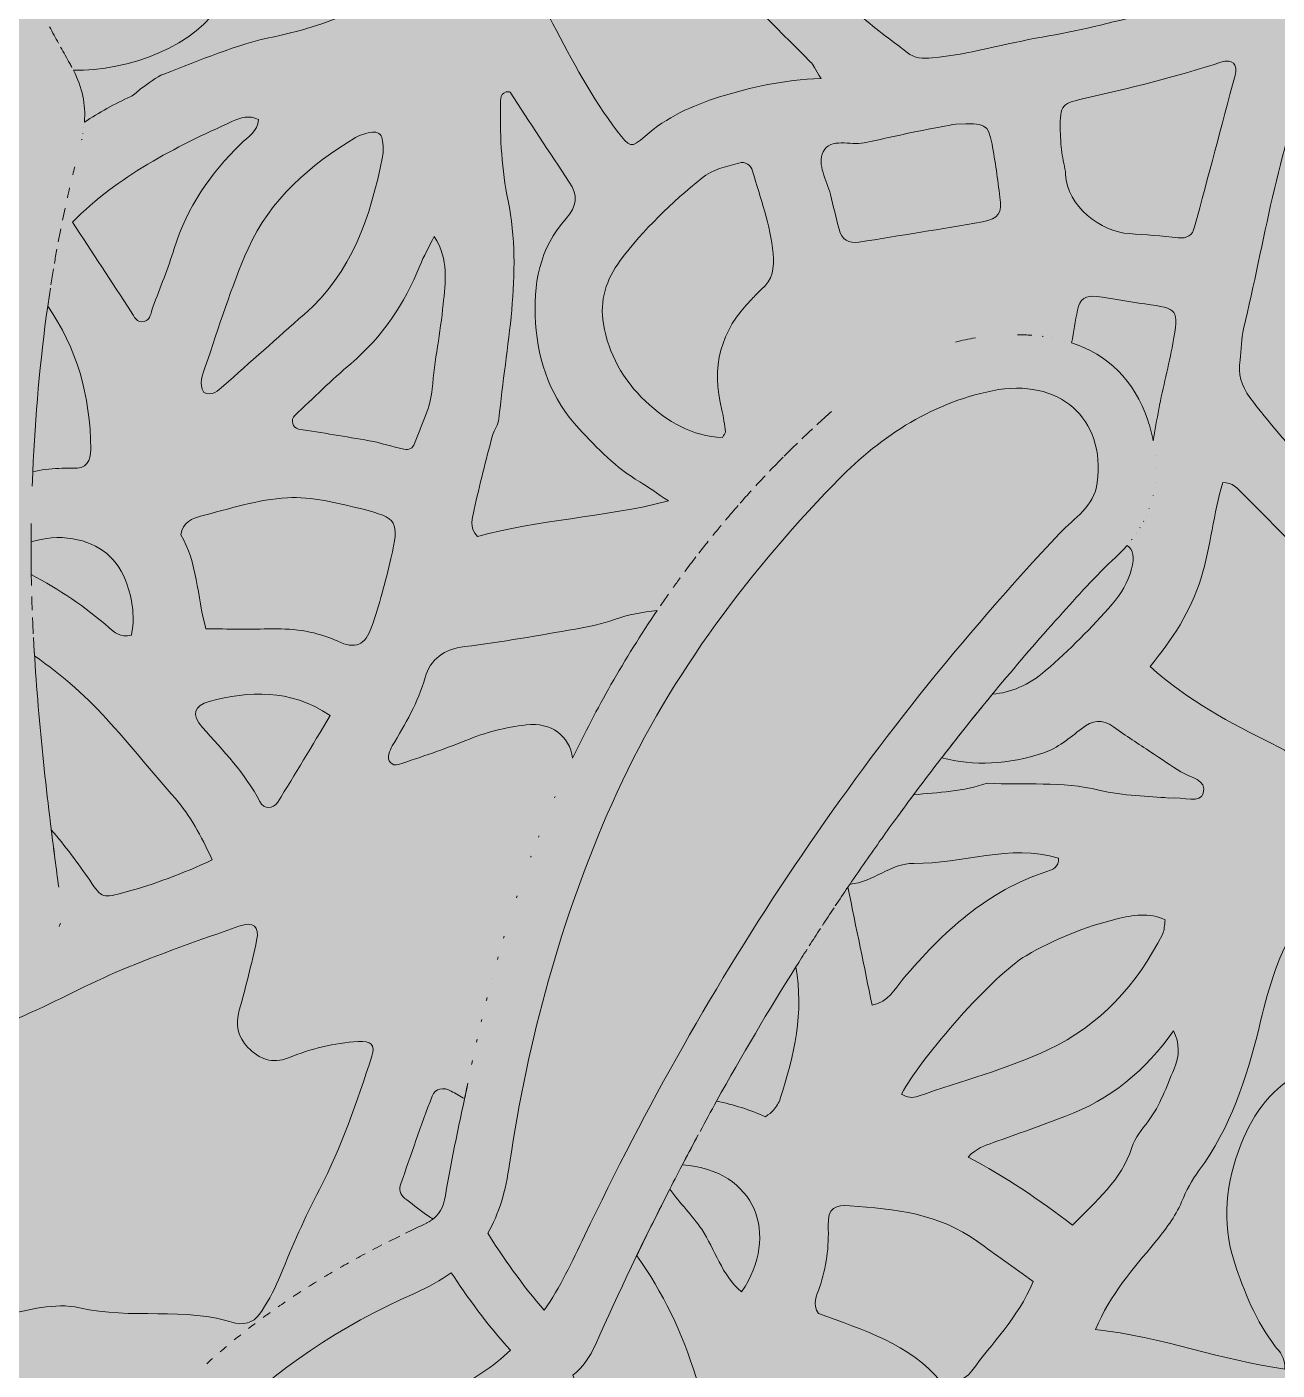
# Model space of a CAD drawing. Extents: x 31 to 2970, y -2969 to -30.
# Drawn here: x 1956.8 to 2419.7, y -1077.1 to -579.8 of the extents above; entities that cross this region are included whole.
import ezdxf

# ---------------------------------------------------------------- set-up
doc = ezdxf.new("R2010")
doc.units = 0
doc.header["$MEASUREMENT"] = 0
doc.layers.add('Layer 1', color=7, linetype='Continuous')

# ---------------------------------------------------------------- blocks, each defined once
blk = doc.blocks.new('block 2')
at = {"layer": 'Layer 1', "lineweight": 0}
for points, knots in [([(2246.87, -592.69), (2247.97, -593.79), (2248.61, -595.34), (2250.86, -598.88), (2236.73, -599.52), (2224.94, -602.06), (2213.3, -605.73), (2203.11, -608.93), (2193.74, -613.17), (2185.65, -620.34), (2180.57, -624.85), (2179.91, -624.41), (2175.4, -618.45), (2166, -606.02), (2158.71, -592.35), (2151.49, -578.61), (2147.64, -571.28), (2143.11, -564.29), (2138.73, -557.25), (2135.34, -551.8), (2130.31, -548.06), (2124.04, -547.35), (2114.69, -546.3), (2105.69, -543.44), (2096.14, -543.29), (2079.48, -543.04), (2063.18, -539.82), (2046.27, -534.99), (2048.98, -522.6), (2052.83, -510.74), (2050.97, -497.72), (2049.25, -485.66), (2047.13, -473.76), (2044.27, -462.11), (2046.91, -458.89), (2049.41, -460.95), (2051.79, -461.93), (2085.59, -475.8), (2119.38, -489.69), (2153.14, -503.66), (2158.27, -505.78), (2162.98, -508.56), (2167, -512.61), (2193.57, -539.35), (2220.26, -565.98), (2246.87, -592.69)], [0, 0, 0, 0, 1, 1, 1, 2, 2, 2, 3, 3, 3, 4, 4, 4, 5, 5, 5, 6, 6, 6, 7, 7, 7, 8, 8, 8, 9, 9, 9, 10, 10, 10, 11, 11, 11, 12, 12, 12, 13, 13, 13, 14, 14, 14, 15, 15, 15, 15]), ([(2316.95, -506.77), (2325.45, -504.3), (2333.93, -501.59), (2342.12, -498.26), (2346.82, -496.36), (2350.26, -496.15), (2354.03, -499.97), (2372.37, -518.55), (2390.91, -536.93), (2409.29, -555.48), (2412.61, -558.83), (2412.06, -561.36), (2407.95, -562.83), (2383.41, -571.59), (2358.59, -579.15), (2332.78, -583.57), (2319.18, -585.89), (2305.88, -589.95), (2292.03, -591.29), (2288.45, -591.64), (2285.51, -591.47), (2282.73, -589.27), (2276.64, -584.47), (2270.16, -580.06), (2264.53, -574.77), (2254.42, -565.26), (2244.79, -555.23), (2235.01, -545.37), (2233.09, -543.44), (2230.81, -541.69), (2230.19, -536.96), (2259.61, -527.19), (2287.67, -515.28), (2316.95, -506.77)], [0, 0, 0, 0, 1, 1, 1, 2, 2, 2, 3, 3, 3, 4, 4, 4, 5, 5, 5, 6, 6, 6, 7, 7, 7, 8, 8, 8, 9, 9, 9, 10, 10, 10, 11, 11, 11, 11]), ([(2082.83, -569.6), (2082.53, -570.9), (2081.12, -572.34), (2079.84, -572.95), (2069.79, -577.75), (2059.24, -581.24), (2048.36, -583.42), (2034.12, -586.29), (2020.98, -592.21), (2007.53, -597.25), (2004.5, -598.38), (2001.9, -600.69), (1999.17, -602.54), (1997.8, -603.47), (1996.71, -604.92), (1995.24, -605.57), (1989.19, -608.25), (1983.53, -611.51), (1978.08, -615.08), (1978.08, -615.08), (1978.08, -615.08), (1978.08, -615.08), (1978.6, -608.44), (1977.32, -602.39), (1974, -595.82), (1993.84, -596.39), (2020.35, -586.83), (2028.82, -570.16), (2029.57, -568.68), (2030.85, -567.45), (2031.47, -565.94), (2033.83, -560.18), (2038.05, -559.11), (2043.67, -560.43), (2055.52, -563.21), (2067.31, -566.44), (2079.6, -566.82), (2081.11, -566.87), (2083.32, -567.46), (2082.83, -569.6)], [0, 0, 0, 0, 1, 1, 1, 2, 2, 2, 3, 3, 3, 4, 4, 4, 5, 5, 5, 6, 6, 6, 7, 7, 7, 8, 8, 8, 9, 9, 9, 10, 10, 10, 11, 11, 11, 12, 12, 12, 13, 13, 13, 13]), ([(1965.21, -579.79), (1966.29, -581.82), (1967.38, -583.84), (1968.49, -585.85), (1967.38, -583.84), (1966.29, -581.82), (1965.21, -579.79)], [0, 0, 0, 0, 1, 1, 1, 2, 2, 2, 2]), ([(2496.29, -642.24), (2499.18, -645.12), (2501.22, -647.88), (2499.65, -652.43), (2491.17, -677.05), (2483, -701.78), (2474.47, -726.39), (2471.39, -735.28), (2467.33, -743.78), (2464.98, -753), (2463.8, -757.63), (2462.71, -762.84), (2458.55, -766.17), (2457.9, -766.1), (2457.22, -766.23), (2456.91, -765.95), (2439.92, -750.84), (2423.21, -735.48), (2409.67, -717.01), (2406.46, -712.62), (2405.17, -708.34), (2406, -703.11), (2406.61, -699.28), (2406.46, -695.29), (2407.35, -691.54), (2415, -659.19), (2419.9, -626.12), (2432.26, -594.98), (2433.27, -592.42), (2434.23, -589.83), (2435.46, -587.37), (2435.87, -586.55), (2437.04, -586.11), (2437.86, -585.5), (2438.85, -585.99), (2440.05, -586.25), (2440.78, -586.98), (2459.31, -605.38), (2477.77, -623.84), (2496.29, -642.24)], [0, 0, 0, 0, 1, 1, 1, 2, 2, 2, 3, 3, 3, 4, 4, 4, 5, 5, 5, 6, 6, 6, 7, 7, 7, 8, 8, 8, 9, 9, 9, 10, 10, 10, 11, 11, 11, 12, 12, 12, 13, 13, 13, 13]), ([(1969.27, -587.28), (1970.4, -589.31), (1971.52, -591.33), (1972.67, -593.35), (1971.52, -591.33), (1970.4, -589.3), (1969.27, -587.28)], [0, 0, 0, 0, 1, 1, 1, 2, 2, 2, 2]), ([(2404.15, -597.78), (2399.19, -616.48), (2394.19, -635.16), (2389.2, -653.86), (2388.36, -657.01), (2386.39, -658.22), (2383.11, -657.88), (2377.06, -657.25), (2370.99, -656.73), (2364.92, -656.35), (2354.55, -655.69), (2341.88, -646.16), (2341.41, -634.42), (2341.29, -631.68), (2340.35, -628.99), (2340, -626.25), (2339.65, -623.51), (2339.55, -620.74), (2339.49, -619.85), (2339.17, -609), (2339.47, -608.31), (2347.64, -606.46), (2364.89, -602.57), (2382.04, -598.35), (2398.88, -592.9), (2403.25, -591.49), (2405.26, -593.57), (2404.15, -597.78)], [0, 0, 0, 0, 1, 1, 1, 2, 2, 2, 3, 3, 3, 4, 4, 4, 5, 5, 5, 6, 6, 6, 7, 7, 7, 8, 8, 8, 9, 9, 9, 9]), ([(1972.69, -593.38), (1972.97, -593.86), (1973.23, -594.34), (1973.48, -594.82), (1973.23, -594.34), (1972.97, -593.86), (1972.69, -593.38)], [0, 0, 0, 0, 1, 1, 1, 2, 2, 2, 2]), ([(2134.94, -644.15), (2132.58, -632.67), (2131.94, -621.07), (2132.2, -609.4), (2132.25, -607.41), (2131.59, -604.95), (2134.2, -603.8), (2134.73, -603.87), (2135.51, -603.74), (2135.69, -604.01), (2143.02, -615.08), (2150.23, -626.22), (2157.62, -637.25), (2160.91, -642.16), (2160.47, -646.34), (2156.52, -650.68), (2146.46, -661.72), (2144.17, -675.34), (2145.14, -689.48), (2146.14, -704.15), (2150.9, -717.45), (2161.27, -728.61), (2168.11, -735.98), (2174.98, -743.07), (2183.69, -748.22), (2186.91, -750.13), (2189.93, -752.38), (2194.33, -755.33), (2169.87, -761.65), (2146, -762.11), (2123.65, -768.54), (2120.31, -765.06), (2121.75, -761.57), (2122.4, -758.54), (2124.38, -749.33), (2126.8, -740.21), (2129.18, -731.1), (2129.73, -728.97), (2131.38, -727.04), (2131.58, -724.93), (2134.1, -698.06), (2140.53, -671.34), (2134.94, -644.15)], [0, 0, 0, 0, 1, 1, 1, 2, 2, 2, 3, 3, 3, 4, 4, 4, 5, 5, 5, 6, 6, 6, 7, 7, 7, 8, 8, 8, 9, 9, 9, 10, 10, 10, 11, 11, 11, 12, 12, 12, 13, 13, 13, 14, 14, 14, 14]), ([(2011.36, -661.8), (2009.09, -669.18), (2006.13, -676.34), (2003.43, -683.59), (2002.7, -685.54), (2002.68, -688.16), (2000.21, -688.83), (1997.4, -689.61), (1996.55, -687.06), (1995.38, -685.28), (1988.14, -674.22), (1980.93, -663.15), (1973.71, -652.09), (1990.51, -634.89), (2011.51, -624.46), (2032.95, -614.73), (2036.01, -613.34), (2039.13, -612.35), (2042.48, -614.1), (2042.3, -618.51), (2038.61, -620.5), (2035.99, -623.05), (2024.71, -634.05), (2016.06, -646.59), (2011.36, -661.8)], [0, 0, 0, 0, 1, 1, 1, 2, 2, 2, 3, 3, 3, 4, 4, 4, 5, 5, 5, 6, 6, 6, 7, 7, 7, 8, 8, 8, 8]), ([(2310.63, -651.95), (2295.42, -654.68), (2280.15, -657.04), (2264.89, -659.5), (2261.08, -660.11), (2258.5, -658.62), (2257.53, -654.73), (2256.46, -650.45), (2255.36, -646.17), (2254.32, -641.88), (2253.04, -636.58), (2249.22, -630.72), (2251.65, -626.04), (2254.46, -620.6), (2261.63, -623.82), (2266.8, -622.73), (2273.26, -621.37), (2279.7, -619.89), (2286.16, -618.56), (2292.1, -617.35), (2298.07, -616.28), (2300.72, -615.77), (2311.8, -615.24), (2312.75, -615.77), (2314.16, -623.16), (2315.4, -629.65), (2316.22, -636.23), (2317.11, -642.79), (2317.91, -648.67), (2316.66, -650.87), (2310.63, -651.95)], [0, 0, 0, 0, 1, 1, 1, 2, 2, 2, 3, 3, 3, 4, 4, 4, 5, 5, 5, 6, 6, 6, 7, 7, 7, 8, 8, 8, 9, 9, 9, 10, 10, 10, 10]), ([(1977.05, -621.66), (1977.08, -621.56), (1977.09, -621.47), (1977.12, -621.37), (1977.09, -621.47), (1977.08, -621.56), (1977.05, -621.66)], [0, 0, 0, 0, 1, 1, 1, 2, 2, 2, 2]), ([(1977.51, -619.42), (1977.52, -619.37), (1977.53, -619.32), (1977.54, -619.27), (1977.53, -619.32), (1977.52, -619.37), (1977.51, -619.42)], [0, 0, 0, 0, 1, 1, 1, 2, 2, 2, 2]), ([(1977.86, -617.21), (1977.86, -617.21), (1977.86, -617.21), (1977.86, -617.2), (1977.86, -617.21), (1977.86, -617.21), (1977.86, -617.21)], [0, 0, 0, 0, 1, 1, 1, 2, 2, 2, 2]), ([(2088.5, -627.94), (2084, -649.96), (2077.18, -670.83), (2059.41, -686.28), (2049.37, -695), (2039.56, -703.99), (2029.52, -712.71), (2027.59, -714.39), (2025.51, -716.68), (2022.26, -715.21), (2020.31, -711.95), (2021.84, -708.61), (2022.85, -705.66), (2027.86, -690.99), (2032.39, -676.07), (2038.69, -661.94), (2046.85, -643.66), (2061.63, -630.98), (2078.48, -620.71), (2080.3, -619.6), (2082.63, -619.14), (2084.79, -618.79), (2086.52, -618.51), (2088.08, -619.51), (2088.35, -621.32), (2088.66, -623.49), (2088.93, -625.82), (2088.5, -627.94)], [0, 0, 0, 0, 1, 1, 1, 2, 2, 2, 3, 3, 3, 4, 4, 4, 5, 5, 5, 6, 6, 6, 7, 7, 7, 8, 8, 8, 9, 9, 9, 9]), ([(1973.76, -634.56), (1974, -633.59), (1974.23, -632.61), (1974.47, -631.64), (1974.23, -632.61), (1974, -633.59), (1973.76, -634.56)], [0, 0, 0, 0, 1, 1, 1, 2, 2, 2, 2]), ([(2228.7, -677.07), (2227.43, -678.12), (2226.38, -679.44), (2225.21, -680.61), (2213.57, -692.15), (2210.04, -705.86), (2214.12, -721.68), (2214.8, -724.32), (2215.09, -727.08), (2215.45, -729.8), (2215.51, -730.24), (2214.95, -730.76), (2214.36, -731.79), (2203.08, -731.37), (2193.95, -726.05), (2185.81, -718.35), (2177.49, -710.48), (2172.18, -700.94), (2170.27, -689.74), (2168.81, -681.19), (2171.31, -673.28), (2176.48, -666.34), (2185.12, -654.75), (2195.53, -644.89), (2206.71, -635.79), (2210.7, -632.53), (2215.63, -631.54), (2220.38, -630.2), (2222.78, -629.53), (2224.83, -630.88), (2225.5, -633.2), (2228.4, -643.26), (2232.09, -653.09), (2233.09, -663.68), (2233.6, -669.02), (2233, -673.5), (2228.7, -677.07)], [0, 0, 0, 0, 1, 1, 1, 2, 2, 2, 3, 3, 3, 4, 4, 4, 5, 5, 5, 6, 6, 6, 7, 7, 7, 8, 8, 8, 9, 9, 9, 10, 10, 10, 11, 11, 11, 12, 12, 12, 12]), ([(1971.76, -643.11), (1972.04, -641.85), (1972.32, -640.59), (1972.61, -639.33), (1972.32, -640.59), (1972.04, -641.85), (1971.76, -643.11)], [0, 0, 0, 0, 1, 1, 1, 2, 2, 2, 2]), ([(1969.99, -651.32), (1970.29, -649.87), (1970.59, -648.42), (1970.9, -646.97), (1970.59, -648.42), (1970.29, -649.87), (1969.99, -651.32)], [0, 0, 0, 0, 1, 1, 1, 2, 2, 2, 2]), ([(1968.4, -659.4), (1968.7, -657.78), (1969.01, -656.17), (1969.33, -654.55), (1969.01, -656.17), (1968.7, -657.78), (1968.4, -659.4)], [0, 0, 0, 0, 1, 1, 1, 2, 2, 2, 2]), ([(2110.94, -682.52), (2109.93, -692.96), (2107.71, -703.24), (2106.88, -713.77), (2106.33, -720.68), (2102.74, -727.37), (2100.37, -734.11), (2099.78, -735.79), (2098.16, -736.59), (2096.39, -736.19), (2092.1, -735.21), (2087.89, -733.83), (2083.58, -733.04), (2074.87, -731.44), (2066.11, -730.14), (2057.38, -728.68), (2055.18, -728.31), (2054.28, -725.3), (2056, -723.67), (2062.85, -717.2), (2069.56, -710.57), (2076.74, -704.49), (2088.45, -694.57), (2096.59, -682.3), (2102.29, -668.21), (2103.71, -664.71), (2105.62, -661.42), (2107.65, -657.36), (2113.11, -665.99), (2111.73, -674.44), (2110.94, -682.52)], [0, 0, 0, 0, 1, 1, 1, 2, 2, 2, 3, 3, 3, 4, 4, 4, 5, 5, 5, 6, 6, 6, 7, 7, 7, 8, 8, 8, 9, 9, 9, 10, 10, 10, 10]), ([(1966.96, -667.39), (1967.26, -665.6), (1967.58, -663.82), (1967.91, -662.04), (1967.58, -663.82), (1967.26, -665.6), (1966.96, -667.39)], [0, 0, 0, 0, 1, 1, 1, 2, 2, 2, 2]), ([(1965.66, -675.31), (1965.97, -673.34), (1966.29, -671.37), (1966.62, -669.4), (1966.29, -671.37), (1965.96, -673.34), (1965.66, -675.31)], [0, 0, 0, 0, 1, 1, 1, 2, 2, 2, 2]), ([(1964.49, -683.16), (1964.8, -680.95), (1965.13, -678.75), (1965.47, -676.55), (1965.13, -678.75), (1964.8, -680.95), (1964.49, -683.16)], [0, 0, 0, 0, 1, 1, 1, 2, 2, 2, 2]), ([(2343.65, -696.77), (2344.36, -692.71), (2345.07, -688.67), (2345.78, -684.63), (2346.48, -680.62), (2349.07, -679.05), (2352.84, -679.56), (2358.85, -680.38), (2364.8, -681.55), (2370.81, -682.39), (2383.17, -684.11), (2383.4, -684.18), (2381.1, -697.08), (2379.65, -705.21), (2377.48, -713.2), (2375.93, -721.32), (2375.19, -725.19), (2374.54, -729.08), (2373.89, -733.11), (2373.37, -730.55), (2372.68, -727.97), (2371.81, -725.37), (2366.85, -710.6), (2356.94, -701.18), (2343.65, -696.77), (2343.65, -696.77), (2343.65, -696.77), (2343.65, -696.77)], [0, 0, 0, 0, 1, 1, 1, 2, 2, 2, 3, 3, 3, 4, 4, 4, 5, 5, 5, 6, 6, 6, 7, 7, 7, 8, 8, 8, 9, 9, 9, 9]), ([(1964.49, -683.16), (1975.2, -698.63), (1980.35, -716.3), (1980.41, -736.12), (1980.42, -740.54), (1978.91, -743.56), (1973.55, -743.24), (1970.26, -743.04), (1966.91, -743.38), (1963.61, -743.67), (1962.04, -743.81), (1960.5, -744.12), (1958.98, -744.51), (1959.9, -723.94), (1961.63, -703.47), (1964.49, -683.16)], [0, 0, 0, 0, 1, 1, 1, 2, 2, 2, 3, 3, 3, 4, 4, 4, 5, 5, 5, 5]), ([(2300.63, -696.5), (2303.07, -695.88), (2305.54, -695.36), (2308.05, -694.95), (2305.54, -695.36), (2303.07, -695.88), (2300.63, -696.5)], [0, 0, 0, 0, 1, 1, 1, 2, 2, 2, 2]), ([(2328.92, -693.98), (2327.11, -693.86), (2325.32, -693.79), (2323.55, -693.77), (2325.32, -693.79), (2327.11, -693.86), (2328.92, -693.98), (2328.93, -693.98), (2328.93, -693.98), (2328.93, -693.98), (2328.93, -693.98), (2328.93, -693.98), (2328.92, -693.98)], [0, 0, 0, 0, 1, 1, 1, 2, 2, 2, 3, 3, 3, 4, 4, 4, 4]), ([(2332.79, -694.35), (2332.92, -694.37), (2333.03, -694.39), (2333.16, -694.41), (2333.03, -694.39), (2332.92, -694.37), (2332.79, -694.35)], [0, 0, 0, 0, 1, 1, 1, 2, 2, 2, 2]), ([(2336.56, -694.94), (2336.57, -694.94), (2336.58, -694.95), (2336.59, -694.95), (2336.58, -694.95), (2336.57, -694.94), (2336.56, -694.94)], [0, 0, 0, 0, 1, 1, 1, 2, 2, 2, 2]), ([(2255.54, -749.17), (2271.8, -732.29), (2290.73, -719.33), (2314.3, -714.52), (2338.96, -709.52), (2356.31, -724.79), (2353.15, -748.52), (2351.96, -757.48), (2344.65, -761.56), (2339.3, -767.25), (2266.5, -844.41), (2208.8, -931.79), (2163.26, -1027.45), (2158.69, -1037.06), (2154.19, -1046.41), (2148.38, -1054.99), (2140.57, -1046.22), (2132.57, -1034.56), (2127.42, -1026.48), (2131.61, -1019.37), (2134.03, -1010.95), (2135.53, -1000.75), (2142.34, -954.79), (2154.5, -909.98), (2173.46, -867.29), (2193.3, -822.67), (2221.88, -784.1), (2255.54, -749.17)], [0, 0, 0, 0, 1, 1, 1, 2, 2, 2, 3, 3, 3, 4, 4, 4, 5, 5, 5, 6, 6, 6, 7, 7, 7, 8, 8, 8, 9, 9, 9, 9]), ([(2254.7, -722.16), (2252.87, -723.79), (2251.06, -725.43), (2249.26, -727.09), (2251.06, -725.43), (2252.87, -723.79), (2254.7, -722.16)], [0, 0, 0, 0, 1, 1, 1, 2, 2, 2, 2]), ([(2243.72, -732.31), (2245.02, -731.07), (2246.33, -729.83), (2247.64, -728.6), (2246.33, -729.83), (2245.02, -731.07), (2243.72, -732.31)], [0, 0, 0, 0, 1, 1, 1, 2, 2, 2, 2]), ([(2237.18, -738.73), (2238.8, -737.1), (2240.44, -735.48), (2242.1, -733.88), (2240.44, -735.48), (2238.8, -737.1), (2237.18, -738.73)], [0, 0, 0, 0, 1, 1, 1, 2, 2, 2, 2]), ([(2231.8, -744.26), (2233.47, -742.51), (2235.15, -740.77), (2236.86, -739.05), (2235.15, -740.77), (2233.47, -742.51), (2231.8, -744.26)], [0, 0, 0, 0, 1, 1, 1, 2, 2, 2, 2]), ([(2374.7, -738.31), (2374.7, -738.32), (2374.7, -738.33), (2374.7, -738.33), (2374.7, -738.33), (2374.7, -738.32), (2374.7, -738.31)], [0, 0, 0, 0, 1, 1, 1, 2, 2, 2, 2]), ([(1958.76, -749.81), (1958.82, -748.05), (1958.9, -746.3), (1958.98, -744.54), (1958.9, -746.3), (1958.83, -748.05), (1958.76, -749.81)], [0, 0, 0, 0, 1, 1, 1, 2, 2, 2, 2]), ([(2226.68, -749.73), (2227.84, -748.47), (2229.01, -747.21), (2230.19, -745.96), (2229.01, -747.21), (2227.84, -748.47), (2226.68, -749.73)], [0, 0, 0, 0, 1, 1, 1, 2, 2, 2, 2]), ([(2374.98, -743.48), (2374.98, -743.46), (2374.98, -743.44), (2374.98, -743.42), (2374.98, -743.44), (2374.98, -743.46), (2374.98, -743.48)], [0, 0, 0, 0, 1, 1, 1, 2, 2, 2, 2]), ([(2517.18, -948.82), (2501.17, -945.98), (2485.46, -944.18), (2469.56, -949.18), (2463.64, -951.04), (2461.41, -949.45), (2459.95, -943.6), (2456.16, -928.48), (2454.17, -913.03), (2453.23, -897.56), (2452.72, -889.14), (2450.47, -881.17), (2449.49, -872.92), (2448.71, -866.39), (2445.1, -861.56), (2439.61, -858.3), (2432.46, -854.07), (2425.8, -849.15), (2418.27, -845.4), (2402.48, -837.54), (2386.76, -829.33), (2372.71, -816.63), (2380.81, -806.59), (2387.86, -796.33), (2391.6, -783.81), (2395.1, -772.12), (2396.2, -759.95), (2399.59, -748.45), (2403.33, -748.46), (2405.08, -750.77), (2407.01, -752.69), (2432.17, -777.82), (2457.27, -803), (2482.47, -828.1), (2486.85, -832.47), (2490.48, -837.19), (2492.86, -842.98), (2506.79, -876.86), (2520.86, -910.69), (2534.82, -944.56), (2535.65, -946.57), (2535.97, -948.78), (2536.72, -951.6), (2529.52, -953.27), (2523.34, -949.91), (2517.18, -948.82)], [0, 0, 0, 0, 1, 1, 1, 2, 2, 2, 3, 3, 3, 4, 4, 4, 5, 5, 5, 6, 6, 6, 7, 7, 7, 8, 8, 8, 9, 9, 9, 10, 10, 10, 11, 11, 11, 12, 12, 12, 13, 13, 13, 14, 14, 14, 15, 15, 15, 15]), ([(2374.7, -748.43), (2374.7, -748.46), (2374.69, -748.49), (2374.69, -748.52), (2374.69, -748.49), (2374.7, -748.46), (2374.7, -748.43)], [0, 0, 0, 0, 1, 1, 1, 2, 2, 2, 2]), ([(2084.42, -802.02), (2081.99, -808.9), (2078.4, -810.27), (2071.89, -807.28), (2064.15, -803.71), (2056.16, -802.51), (2047.77, -802.68), (2039.56, -802.84), (2031.34, -802.71), (2023.09, -802.71), (2019.65, -790.37), (2019.97, -777.84), (2013.74, -767.92), (2014.53, -762.98), (2018.17, -761.75), (2021.01, -761.01), (2031.65, -758.23), (2042.39, -754.77), (2053.24, -754.14), (2062.32, -753.62), (2071.75, -756.1), (2080.77, -758.3), (2094.16, -761.58), (2094.75, -762.89), (2091.55, -776.62), (2089.55, -785.18), (2087.34, -793.74), (2084.42, -802.02)], [0, 0, 0, 0, 1, 1, 1, 2, 2, 2, 3, 3, 3, 4, 4, 4, 5, 5, 5, 6, 6, 6, 7, 7, 7, 8, 8, 8, 9, 9, 9, 9]), ([(2220.87, -756.19), (2222.24, -754.63), (2223.62, -753.08), (2225.01, -751.54), (2223.62, -753.08), (2222.24, -754.63), (2220.87, -756.19)], [0, 0, 0, 0, 1, 1, 1, 2, 2, 2, 2]), ([(2373.82, -753.45), (2373.83, -753.42), (2373.84, -753.38), (2373.85, -753.35), (2373.84, -753.38), (2373.83, -753.42), (2373.82, -753.45)], [0, 0, 0, 0, 1, 1, 1, 2, 2, 2, 2]), ([(2215.52, -762.4), (2217.04, -760.59), (2218.58, -758.79), (2220.13, -757.02), (2218.58, -758.79), (2217.04, -760.59), (2215.52, -762.4)], [0, 0, 0, 0, 1, 1, 1, 2, 2, 2, 2]), ([(2371.4, -760.6), (2371.41, -760.58), (2371.41, -760.57), (2371.42, -760.55), (2371.41, -760.57), (2371.41, -760.58), (2371.4, -760.6)], [0, 0, 0, 0, 1, 1, 1, 2, 2, 2, 2]), ([(2372.36, -758.25), (2372.37, -758.22), (2372.39, -758.18), (2372.4, -758.15), (2372.39, -758.18), (2372.37, -758.22), (2372.36, -758.25)], [0, 0, 0, 0, 1, 1, 1, 2, 2, 2, 2]), ([(1973.73, -769.3), (1983.7, -770.94), (1990.63, -776.7), (1993.93, -786.43), (1996.04, -792.63), (1996.78, -798.9), (1995.46, -805.02), (1991.32, -806.08), (1989.21, -804), (1987.25, -802.28), (1978.41, -794.53), (1968.77, -788.02), (1958.38, -782.6), (1958.28, -776.3), (1958.27, -769.98), (1958.37, -763.66), (1958.34, -765.94), (1958.32, -768.22), (1958.31, -770.5), (1963.28, -768.94), (1968.44, -768.44), (1973.73, -769.3)], [0, 0, 0, 0, 1, 1, 1, 2, 2, 2, 3, 3, 3, 4, 4, 4, 5, 5, 5, 6, 6, 6, 7, 7, 7, 7]), ([(2210.8, -768.11), (2211.82, -766.85), (2212.84, -765.61), (2213.88, -764.37), (2212.84, -765.61), (2211.82, -766.85), (2210.8, -768.11)], [0, 0, 0, 0, 1, 1, 1, 2, 2, 2, 2]), ([(2368.96, -765.25), (2368.99, -765.21), (2369.02, -765.17), (2369.04, -765.13), (2369.02, -765.17), (2368.99, -765.21), (2368.96, -765.25)], [0, 0, 0, 0, 1, 1, 1, 2, 2, 2, 2]), ([(2370.28, -762.92), (2370.29, -762.89), (2370.31, -762.86), (2370.33, -762.83), (2370.31, -762.86), (2370.29, -762.89), (2370.28, -762.92)], [0, 0, 0, 0, 1, 1, 1, 2, 2, 2, 2]), ([(2205.64, -774.61), (2206.78, -773.14), (2207.93, -771.68), (2209.09, -770.23), (2207.93, -771.68), (2206.78, -773.14), (2205.64, -774.61)], [0, 0, 0, 0, 1, 1, 1, 2, 2, 2, 2]), ([(2365.87, -769.73), (2365.92, -769.67), (2365.97, -769.62), (2366.01, -769.56), (2365.97, -769.62), (2365.92, -769.67), (2365.87, -769.73)], [0, 0, 0, 0, 1, 1, 1, 2, 2, 2, 2]), ([(2367.56, -767.43), (2367.57, -767.42), (2367.58, -767.4), (2367.59, -767.38), (2367.58, -767.4), (2367.57, -767.42), (2367.56, -767.43)], [0, 0, 0, 0, 1, 1, 1, 2, 2, 2, 2]), ([(2364.18, -771.79), (2366.65, -773.53), (2366.94, -776.13), (2365.82, -780.51), (2364.55, -785.49), (2361.99, -789.69), (2358.7, -793.49), (2351.08, -802.29), (2342.84, -810.47), (2334.03, -818.12), (2327.77, -823.56), (2321.18, -826.32), (2314.34, -826.84), (2307.93, -834.6), (2301.66, -842.45), (2295.53, -850.39), (2309.32, -832.53), (2323.79, -815.12), (2339, -798.17), (2345.77, -790.6), (2352.54, -782.98), (2359.96, -776.14), (2361.49, -774.72), (2362.9, -773.27), (2364.18, -771.79)], [0, 0, 0, 0, 1, 1, 1, 2, 2, 2, 3, 3, 3, 4, 4, 4, 5, 5, 5, 6, 6, 6, 7, 7, 7, 8, 8, 8, 8]), ([(2200.39, -781.5), (2201.75, -779.67), (2203.12, -777.85), (2204.51, -776.05), (2203.12, -777.85), (2201.75, -779.67), (2200.39, -781.5)], [0, 0, 0, 0, 1, 1, 1, 2, 2, 2, 2]), ([(1958.48, -786.59), (1958.45, -785.26), (1958.41, -783.94), (1958.38, -782.61), (1958.41, -783.94), (1958.45, -785.26), (1958.48, -786.59)], [0, 0, 0, 0, 1, 1, 1, 2, 2, 2, 2]), ([(2196.05, -787.46), (2196.94, -786.21), (2197.84, -784.98), (2198.74, -783.74), (2197.84, -784.98), (2196.94, -786.21), (2196.05, -787.46)], [0, 0, 0, 0, 1, 1, 1, 2, 2, 2, 2]), ([(1958.76, -795.82), (1958.7, -794.11), (1958.63, -792.41), (1958.58, -790.7), (1958.63, -792.41), (1958.7, -794.11), (1958.76, -795.82)], [0, 0, 0, 0, 1, 1, 1, 2, 2, 2, 2]), ([(2191.39, -794.11), (2192.37, -792.68), (2193.36, -791.26), (2194.36, -789.84), (2193.36, -791.26), (2192.37, -792.68), (2191.39, -794.11)], [0, 0, 0, 0, 1, 1, 1, 2, 2, 2, 2]), ([(1959.15, -804.49), (1959.04, -802.49), (1958.95, -800.49), (1958.87, -798.49), (1958.95, -800.49), (1959.04, -802.49), (1959.15, -804.49)], [0, 0, 0, 0, 1, 1, 1, 2, 2, 2, 2]), ([(2159.93, -802.75), (2164.82, -801.91), (2169.79, -800.95), (2174.4, -799.2), (2179.44, -797.29), (2184.7, -796.64), (2190.2, -795.83), (2184.16, -804.74), (2178.45, -813.91), (2173.07, -823.33), (2167.98, -832.27), (2163.25, -841.34), (2158.87, -850.54), (2157.77, -842.33), (2150.94, -837.12), (2141.72, -838.23), (2134.07, -839.15), (2126.55, -841.02), (2119.29, -844.01), (2111.15, -847.36), (2102.75, -850.12), (2094.39, -852.91), (2091.99, -853.72), (2090.05, -851.38), (2090.85, -849.07), (2091.21, -848.02), (2091.48, -846.9), (2092.06, -845.97), (2097.02, -837.99), (2101.54, -829.9), (2104.23, -820.73), (2106.24, -813.9), (2111.24, -810.15), (2118.91, -809.23), (2132.65, -807.59), (2146.29, -805.09), (2159.93, -802.75)], [0, 0, 0, 0, 1, 1, 1, 2, 2, 2, 3, 3, 3, 4, 4, 4, 5, 5, 5, 6, 6, 6, 7, 7, 7, 8, 8, 8, 9, 9, 9, 10, 10, 10, 11, 11, 11, 12, 12, 12, 12]), ([(1959.61, -812.72), (1970.04, -819.9), (1979.42, -828.22), (1987.87, -837.79), (1995.94, -846.92), (2003.75, -856.29), (2011.76, -865.49), (2017.28, -871.82), (2021.08, -879.13), (2025.44, -888.2), (2014.23, -893.42), (2003.93, -897.27), (1993.22, -900.14), (1984.9, -902.37), (1984.66, -902.72), (1980.03, -895.78), (1975.65, -889.22), (1970.87, -883.03), (1965.82, -877.07), (1966.25, -880.6), (1966.7, -884.13), (1967.15, -887.65), (1963.64, -860.46), (1960.66, -833.23), (1959.22, -805.9), (1959.34, -808.17), (1959.47, -810.45), (1959.61, -812.72)], [0, 0, 0, 0, 1, 1, 1, 2, 2, 2, 3, 3, 3, 4, 4, 4, 5, 5, 5, 6, 6, 6, 7, 7, 7, 8, 8, 8, 9, 9, 9, 9]), ([(2024.32, -829.55), (2039.16, -825.77), (2053.77, -824.6), (2069.1, -834.77), (2062.25, -846.12), (2056.11, -856.54), (2049.69, -866.8), (2047.93, -869.62), (2044.54, -869.54), (2043.05, -866.66), (2037.63, -856.18), (2029.49, -847.88), (2021.79, -839.18), (2017.59, -834.44), (2018.63, -831), (2024.32, -829.55)], [0, 0, 0, 0, 1, 1, 1, 2, 2, 2, 3, 3, 3, 4, 4, 4, 5, 5, 5, 5]), ([(2392.39, -863.6), (2391.24, -867.39), (2385.51, -864.82), (2379.48, -865.31), (2372.42, -864.58), (2362.82, -864.63), (2353.77, -862.41), (2340.01, -859.03), (2326.19, -860.63), (2312.41, -859.81), (2303.62, -862.94), (2294.35, -863.27), (2285.13, -864.1), (2283.11, -866.81), (2281.1, -869.54), (2279.11, -872.28), (2284.47, -864.92), (2289.93, -857.63), (2295.5, -850.42), (2307.53, -853.61), (2320.19, -852.95), (2333.32, -848.57), (2338.4, -846.87), (2342.95, -843.1), (2347.26, -839.68), (2351.35, -836.44), (2354.92, -835.9), (2359.21, -839.01), (2363.7, -842.26), (2368.39, -845.24), (2373, -848.31), (2376.69, -850.77), (2380.36, -853.26), (2384.1, -855.63), (2387.53, -857.79), (2393.95, -858.46), (2392.39, -863.6)], [0, 0, 0, 0, 1, 1, 1, 2, 2, 2, 3, 3, 3, 4, 4, 4, 5, 5, 5, 6, 6, 6, 7, 7, 7, 8, 8, 8, 9, 9, 9, 10, 10, 10, 11, 11, 11, 12, 12, 12, 12]), ([(2152.21, -865.21), (2152.27, -865.06), (2152.33, -864.92), (2152.4, -864.77), (2152.33, -864.92), (2152.27, -865.06), (2152.21, -865.21)], [0, 0, 0, 0, 1, 1, 1, 2, 2, 2, 2]), ([(2273.19, -880.51), (2275.14, -877.76), (2277.12, -875.02), (2279.11, -872.29), (2277.12, -875.02), (2275.14, -877.76), (2273.19, -880.51)], [0, 0, 0, 0, 1, 1, 1, 2, 2, 2, 2]), ([(2146.22, -879.77), (2146.27, -879.63), (2146.33, -879.48), (2146.39, -879.34), (2146.33, -879.48), (2146.27, -879.63), (2146.22, -879.77)], [0, 0, 0, 0, 1, 1, 1, 2, 2, 2, 2]), ([(2261.58, -897.19), (2270.18, -896.68), (2276.39, -889.37), (2285.29, -889.5), (2303.15, -889.76), (2320.78, -882.17), (2338.79, -887.53), (2339, -890.89), (2336.64, -891.81), (2334.78, -892.41), (2312.28, -899.59), (2296, -914.96), (2281.16, -932.42), (2278.09, -936.04), (2275.85, -940.94), (2269.76, -941.96), (2266.83, -927.71), (2263.92, -913.56), (2260.8, -898.34), (2261.06, -897.96), (2261.32, -897.57), (2261.58, -897.19)], [0, 0, 0, 0, 1, 1, 1, 2, 2, 2, 3, 3, 3, 4, 4, 4, 5, 5, 5, 6, 6, 6, 7, 7, 7, 7]), ([(2267.34, -888.82), (2269.27, -886.05), (2271.21, -883.29), (2273.16, -880.55), (2271.21, -883.29), (2269.27, -886.05), (2267.34, -888.82)], [0, 0, 0, 0, 1, 1, 1, 2, 2, 2, 2]), ([(1967.17, -887.82), (1967.63, -891.33), (1968.09, -894.84), (1968.56, -898.35), (1968.09, -894.84), (1967.63, -891.33), (1967.17, -887.82)], [0, 0, 0, 0, 1, 1, 1, 2, 2, 2, 2]), ([(2143.38, -887.19), (2143.43, -887.08), (2143.47, -886.97), (2143.51, -886.86), (2143.47, -886.97), (2143.43, -887.08), (2143.38, -887.19)], [0, 0, 0, 0, 1, 1, 1, 2, 2, 2, 2]), ([(2261.59, -897.17), (2263.49, -894.39), (2265.4, -891.61), (2267.32, -888.85), (2265.4, -891.61), (2263.49, -894.39), (2261.59, -897.17)], [0, 0, 0, 0, 1, 1, 1, 2, 2, 2, 2]), ([(2256.14, -905.26), (2257.68, -902.96), (2259.22, -900.66), (2260.78, -898.37), (2259.22, -900.66), (2257.68, -902.96), (2256.14, -905.26)], [0, 0, 0, 0, 1, 1, 1, 2, 2, 2, 2]), ([(2138.06, -902.27), (2138.15, -902.01), (2138.23, -901.75), (2138.32, -901.49), (2138.23, -901.75), (2138.15, -902.01), (2138.06, -902.27)], [0, 0, 0, 0, 1, 1, 1, 2, 2, 2, 2]), ([(2251.34, -912.53), (2252.77, -910.34), (2254.22, -908.15), (2255.67, -905.97), (2254.22, -908.15), (2252.78, -910.34), (2251.34, -912.53)], [0, 0, 0, 0, 1, 1, 1, 2, 2, 2, 2]), ([(2377.36, -915.54), (2367.96, -934.44), (2354.07, -949.56), (2335.12, -958.45), (2319.72, -965.68), (2302.99, -970.09), (2286.83, -975.7), (2284.73, -976.43), (2282.58, -976.37), (2280.68, -974.91), (2288.02, -961), (2314.99, -930.61), (2326.75, -923.7), (2337.27, -917.51), (2348.63, -913), (2360.45, -910.07), (2366.14, -908.67), (2372.27, -907.59), (2378.33, -910.46), (2377.98, -912.4), (2378.05, -914.16), (2377.36, -915.54)], [0, 0, 0, 0, 1, 1, 1, 2, 2, 2, 3, 3, 3, 4, 4, 4, 5, 5, 5, 6, 6, 6, 7, 7, 7, 7]), ([(2084.52, -960.94), (2079.03, -977.76), (2073.32, -994.46), (2065.08, -1010.24), (2059.72, -1020.5), (2055.05, -1031.17), (2050.74, -1041.92), (2048.85, -1046.63), (2046.45, -1050.86), (2043.86, -1055.12), (2041.52, -1058.96), (2038.46, -1060.52), (2034.03, -1059.77), (2015.25, -1053.52), (1995.35, -1058.52), (1976.25, -1054.1), (1966.91, -1051.93), (1957.52, -1055.06), (1948.24, -1056.66), (1946.6, -1056.95), (1944.93, -1057.02), (1943.27, -1057.15), (1940.16, -1057.38), (1939.19, -1055), (1939.68, -1052.92), (1941.95, -1043.13), (1943.65, -1033.27), (1942.72, -1023.24), (1940.87, -1003.37), (1941.76, -983.25), (1937.7, -963.6), (1936.61, -958.32), (1938.29, -955.19), (1942.65, -952.61), (1946.94, -950.07), (1951.26, -947.77), (1955.89, -945.78), (1968.02, -940.55), (1979.6, -934.04), (1991.79, -928.97), (2006.07, -923.03), (2020.7, -917.91), (2035.3, -912.78), (2040.71, -910.88), (2042.98, -912.84), (2041.86, -918.06), (2039.99, -926.72), (2037.83, -935.33), (2035.44, -943.87), (2033.95, -949.21), (2034.83, -953.72), (2038.62, -957.66), (2042.82, -962.03), (2047.67, -963.92), (2053.65, -961.49), (2061.92, -958.12), (2070.51, -956.03), (2079.45, -955.44), (2084.26, -955.12), (2085.91, -956.7), (2084.52, -960.94)], [0, 0, 0, 0, 1, 1, 1, 2, 2, 2, 3, 3, 3, 4, 4, 4, 5, 5, 5, 6, 6, 6, 7, 7, 7, 8, 8, 8, 9, 9, 9, 10, 10, 10, 11, 11, 11, 12, 12, 12, 13, 13, 13, 14, 14, 14, 15, 15, 15, 16, 16, 16, 17, 17, 17, 18, 18, 18, 19, 19, 19, 20, 20, 20, 20]), ([(1969.18, -911.62), (1969.07, -912.05), (1968.93, -912.46), (1968.76, -912.84), (1968.93, -912.46), (1969.07, -912.05), (1969.18, -911.62)], [0, 0, 0, 0, 1, 1, 1, 2, 2, 2, 2]), ([(2246.48, -920.04), (2247.84, -917.91), (2249.22, -915.79), (2250.6, -913.67), (2249.22, -915.79), (2247.84, -917.91), (2246.48, -920.04)], [0, 0, 0, 0, 1, 1, 1, 2, 2, 2, 2]), ([(2429.82, -966.48), (2418.09, -971.96), (2411, -981.88), (2406.41, -993.41), (2400.79, -1007.58), (2399, -1022.2), (2403.93, -1037.17), (2407.59, -1048.27), (2411.85, -1058.98), (2419.06, -1068.36), (2420.65, -1070.43), (2422.93, -1072.42), (2422.54, -1076.76), (2399.15, -1073.54), (2377.06, -1064.82), (2352.5, -1062.1), (2357.93, -1049.03), (2366.51, -1039.62), (2374.43, -1029.92), (2378.32, -1025.15), (2381.98, -1020.55), (2384.36, -1014.82), (2386.04, -1010.77), (2388.19, -1006.78), (2390.8, -1003.26), (2402.55, -987.39), (2408.41, -969.19), (2413.05, -950.32), (2416.18, -937.63), (2419.31, -924.8), (2426.23, -913.94), (2429.58, -913.73), (2429.51, -915.69), (2429.64, -917.09), (2430.46, -926.5), (2432.25, -935.71), (2434.67, -944.83), (2435.37, -947.49), (2435.64, -950.27), (2436.2, -952.97), (2437.49, -959.11), (2435.89, -963.64), (2429.82, -966.48)], [0, 0, 0, 0, 1, 1, 1, 2, 2, 2, 3, 3, 3, 4, 4, 4, 5, 5, 5, 6, 6, 6, 7, 7, 7, 8, 8, 8, 9, 9, 9, 10, 10, 10, 11, 11, 11, 12, 12, 12, 13, 13, 13, 14, 14, 14, 14]), ([(2133.31, -917.22), (2133.39, -916.97), (2133.47, -916.72), (2133.54, -916.47), (2133.47, -916.72), (2133.39, -916.97), (2133.31, -917.22)], [0, 0, 0, 0, 1, 1, 1, 2, 2, 2, 2]), ([(2131.01, -925.12), (2131.1, -924.8), (2131.19, -924.49), (2131.28, -924.17), (2131.19, -924.49), (2131.1, -924.8), (2131.01, -925.12)], [0, 0, 0, 0, 1, 1, 1, 2, 2, 2, 2]), ([(2241.56, -927.78), (2242.93, -925.61), (2244.31, -923.44), (2245.69, -921.28), (2244.31, -923.44), (2242.93, -925.61), (2241.56, -927.78)], [0, 0, 0, 0, 1, 1, 1, 2, 2, 2, 2]), ([(2241.55, -927.81), (2244.53, -944.53), (2240.93, -960.6), (2235.75, -976.62), (2235.25, -978.16), (2234.22, -979.57), (2233.23, -980.89), (2232.59, -981.75), (2231.58, -982.32), (2230.29, -983.39), (2224.55, -980.73), (2218.52, -978.85), (2212.17, -977.56), (2221.52, -960.69), (2231.31, -944.1), (2241.55, -927.81)], [0, 0, 0, 0, 1, 1, 1, 2, 2, 2, 3, 3, 3, 4, 4, 4, 5, 5, 5, 5]), ([(2129.05, -932.18), (2129.05, -932.16), (2129.06, -932.14), (2129.07, -932.12), (2129.06, -932.14), (2129.05, -932.16), (2129.05, -932.18)], [0, 0, 0, 0, 1, 1, 1, 2, 2, 2, 2]), ([(2126.89, -940.45), (2127, -940.03), (2127.11, -939.6), (2127.22, -939.18), (2127.11, -939.6), (2127, -940.03), (2126.89, -940.45)], [0, 0, 0, 0, 1, 1, 1, 2, 2, 2, 2]), ([(2125, -948.17), (2125.07, -947.88), (2125.13, -947.6), (2125.2, -947.31), (2125.13, -947.6), (2125.07, -947.88), (2125, -948.17)], [0, 0, 0, 0, 1, 1, 1, 2, 2, 2, 2]), ([(2123.26, -955.68), (2123.34, -955.31), (2123.43, -954.93), (2123.51, -954.56), (2123.43, -954.93), (2123.34, -955.31), (2123.26, -955.68)], [0, 0, 0, 0, 1, 1, 1, 2, 2, 2, 2]), ([(2305.33, -998.23), (2308.37, -994.98), (2311.48, -993.98), (2314.64, -992.88), (2323.51, -989.79), (2332.3, -986.51), (2341.11, -983.25), (2357.98, -977.01), (2371.16, -966.1), (2381.4, -951.48), (2383.66, -956.12), (2383.67, -960.93), (2381.61, -965.63), (2378.75, -972.2), (2376.47, -979.04), (2372.07, -984.89), (2369.76, -987.97), (2367.01, -991.11), (2365.92, -994.67), (2362.16, -1006.93), (2352.56, -1014.44), (2344.02, -1023.49), (2331.71, -1014.12), (2319.1, -1005.48), (2305.33, -998.23)], [0, 0, 0, 0, 1, 1, 1, 2, 2, 2, 3, 3, 3, 4, 4, 4, 5, 5, 5, 6, 6, 6, 7, 7, 7, 8, 8, 8, 8]), ([(2121.47, -963.93), (2121.57, -963.44), (2121.67, -962.96), (2121.77, -962.47), (2121.67, -962.96), (2121.57, -963.44), (2121.47, -963.93)], [0, 0, 0, 0, 1, 1, 1, 2, 2, 2, 2]), ([(2120.03, -970.91), (2117.26, -984.75), (2113.96, -998.56), (2111.76, -1012.49), (2111.05, -1017.02), (2109.42, -1019.7), (2106.31, -1021.79), (2106.59, -1021.6), (2106.86, -1021.41), (2107.12, -1021.21), (2106.56, -1020.81), (2106, -1020.42), (2105.43, -1020.04), (2102.68, -1018.18), (2100.05, -1016.13), (2097.41, -1014.11), (2095.58, -1012.71), (2094.24, -1011), (2095.11, -1008.51), (2098.96, -997.56), (2102.67, -986.55), (2106.83, -975.72), (2107.95, -972.79), (2111.13, -972.24), (2113.89, -973.82), (2115.54, -974.76), (2117.21, -975.69), (2118.86, -976.62), (2119.26, -974.72), (2119.65, -972.81), (2120.03, -970.91), (2120.04, -970.89), (2120.04, -970.88), (2120.04, -970.86), (2120.04, -970.88), (2120.04, -970.89), (2120.03, -970.91)], [0, 0, 0, 0, 1, 1, 1, 2, 2, 2, 3, 3, 3, 4, 4, 4, 5, 5, 5, 6, 6, 6, 7, 7, 7, 8, 8, 8, 9, 9, 9, 10, 10, 10, 11, 11, 11, 12, 12, 12, 12]), ([(2206.03, -988.81), (2208.06, -985.05), (2210.1, -981.3), (2212.17, -977.57), (2210.1, -981.3), (2208.06, -985.05), (2206.03, -988.81)], [0, 0, 0, 0, 1, 1, 1, 2, 2, 2, 2]), ([(2221.42, -1048.14), (2213.98, -1041.94), (2211.64, -1032.52), (2206.65, -1025), (2203.24, -1019.85), (2198.65, -1015.49), (2194.84, -1010.12), (2198.29, -1003.39), (2201.8, -996.7), (2205.37, -990.04), (2203.4, -993.71), (2201.45, -997.39), (2199.52, -1001.08), (2226.7, -1003.21), (2235.73, -1026.96), (2221.42, -1048.14)], [0, 0, 0, 0, 1, 1, 1, 2, 2, 2, 3, 3, 3, 4, 4, 4, 5, 5, 5, 5]), ([(2204.57, -1079.89), (2207.64, -1089.95), (2211.39, -1099.8), (2214.49, -1109.85), (2215.79, -1114.04), (2216.04, -1118.54), (2217.06, -1122.84), (2220.2, -1136.11), (2217.95, -1136.92), (2202.34, -1135.52), (2202.61, -1135.52), (2200.37, -1135.74), (2198.18, -1135.48), (2191.11, -1134.63), (2183.19, -1135.28), (2177.24, -1132.19), (2171.16, -1129.03), (2172.88, -1120.26), (2171.12, -1113.99), (2167.79, -1102.06), (2163.57, -1090.48), (2158.92, -1079.05), (2162.74, -1075.94), (2165.27, -1072.3), (2167.3, -1067.75), (2176, -1048.25), (2185.16, -1029.05), (2194.82, -1010.16), (2190.66, -1018.31), (2186.58, -1026.51), (2182.6, -1034.78), (2192.24, -1048.26), (2199.52, -1063.31), (2204.57, -1079.89)], [0, 0, 0, 0, 1, 1, 1, 2, 2, 2, 3, 3, 3, 4, 4, 4, 5, 5, 5, 6, 6, 6, 7, 7, 7, 8, 8, 8, 9, 9, 9, 10, 10, 10, 11, 11, 11, 11]), ([(2253.5, -1023.66), (2253.21, -1016.77), (2256.43, -1015.94), (2261.49, -1016.28), (2278.12, -1017.38), (2294.63, -1019.22), (2308.75, -1029.47), (2315.44, -1034.33), (2322.17, -1039.13), (2329.36, -1044.29), (2323.65, -1058.33), (2313.98, -1067.04), (2306.75, -1077.45), (2305.28, -1079.57), (2302.35, -1080.71), (2300.01, -1082.18), (2298.46, -1083.17), (2296.54, -1082.98), (2295.5, -1081.71), (2283.62, -1067.14), (2266.33, -1062.25), (2249.97, -1056.21), (2247.36, -1052.72), (2249.23, -1049.5), (2250.27, -1046.57), (2252.9, -1039.11), (2253.83, -1031.39), (2253.5, -1023.66)], [0, 0, 0, 0, 1, 1, 1, 2, 2, 2, 3, 3, 3, 4, 4, 4, 5, 5, 5, 6, 6, 6, 7, 7, 7, 8, 8, 8, 9, 9, 9, 9]), ([(2096.99, -1026.43), (2099.03, -1025.45), (2101.07, -1024.48), (2103.13, -1023.53), (2101.07, -1024.48), (2099.03, -1025.45), (2096.99, -1026.43)], [0, 0, 0, 0, 1, 1, 1, 2, 2, 2, 2]), ([(2103.24, -1023.48), (2103.59, -1023.32), (2103.94, -1023.15), (2104.27, -1022.98), (2103.94, -1023.15), (2103.59, -1023.32), (2103.24, -1023.48)], [0, 0, 0, 0, 1, 1, 1, 2, 2, 2, 2]), ([(2104.48, -1022.87), (2104.75, -1022.72), (2105.01, -1022.58), (2105.27, -1022.44), (2105.01, -1022.58), (2104.75, -1022.72), (2104.48, -1022.87)], [0, 0, 0, 0, 1, 1, 1, 2, 2, 2, 2]), ([(2105.44, -1022.34), (2105.71, -1022.18), (2105.97, -1022.02), (2106.22, -1021.85), (2105.97, -1022.02), (2105.71, -1022.18), (2105.44, -1022.34)], [0, 0, 0, 0, 1, 1, 1, 2, 2, 2, 2]), ([(2094.87, -1027.48), (2093.52, -1028.14), (2092.16, -1028.8), (2090.82, -1029.47), (2092.16, -1028.8), (2093.52, -1028.14), (2094.87, -1027.48)], [0, 0, 0, 0, 1, 1, 1, 2, 2, 2, 2]), ([(2078.7, -1035.84), (2079.79, -1035.24), (2080.89, -1034.65), (2081.99, -1034.06), (2080.89, -1034.65), (2079.79, -1035.24), (2078.7, -1035.84)], [0, 0, 0, 0, 1, 1, 1, 2, 2, 2, 2]), ([(2084.73, -1032.6), (2085.9, -1031.99), (2087.08, -1031.38), (2088.27, -1030.78), (2087.08, -1031.38), (2085.9, -1031.99), (2084.73, -1032.6)], [0, 0, 0, 0, 1, 1, 1, 2, 2, 2, 2]), ([(2072.75, -1039.18), (2073.79, -1038.59), (2074.83, -1038), (2075.87, -1037.42), (2074.83, -1038), (2073.79, -1038.59), (2072.75, -1039.18)], [0, 0, 0, 0, 1, 1, 1, 2, 2, 2, 2]), ([(2113.92, -1041.06), (2119.38, -1049.37), (2127.42, -1060.72), (2135.88, -1069.79), (2132.73, -1072.75), (2129.23, -1075.56), (2125.26, -1078.18), (2089.23, -1101.79), (2061.07, -1134.18), (2037.49, -1170.56), (2011.34, -1210.91), (1993.84, -1254.76), (1981.11, -1300.72), (1975.61, -1294.03), (1969.53, -1286.33), (1964.69, -1280.07), (1964.84, -1278.45), (1964.88, -1276.64), (1964.88, -1274.56), (1964.76, -1238.76), (1969.19, -1203.72), (1982.15, -1170.1), (2004.26, -1112.87), (2045.34, -1072.91), (2100.3, -1048.72), (2105.57, -1046.41), (2110.07, -1043.87), (2113.92, -1041.06)], [0, 0, 0, 0, 1, 1, 1, 2, 2, 2, 3, 3, 3, 4, 4, 4, 5, 5, 5, 6, 6, 6, 7, 7, 7, 8, 8, 8, 9, 9, 9, 9]), ([(2061.1, -1046.2), (2062.05, -1045.6), (2063.01, -1045.01), (2063.97, -1044.41), (2063.01, -1045.01), (2062.05, -1045.6), (2061.1, -1046.2)], [0, 0, 0, 0, 1, 1, 1, 2, 2, 2, 2]), ([(2066.89, -1042.63), (2067.88, -1042.04), (2068.87, -1041.45), (2069.87, -1040.86), (2068.87, -1041.45), (2067.88, -1042.04), (2066.89, -1042.63)], [0, 0, 0, 0, 1, 1, 1, 2, 2, 2, 2]), ([(2055.4, -1049.89), (2056.32, -1049.28), (2057.25, -1048.68), (2058.17, -1048.08), (2057.25, -1048.68), (2056.32, -1049.28), (2055.4, -1049.89)], [0, 0, 0, 0, 1, 1, 1, 2, 2, 2, 2]), ([(2049.8, -1053.71), (2050.69, -1053.09), (2051.57, -1052.48), (2052.47, -1051.87), (2051.57, -1052.48), (2050.69, -1053.09), (2049.8, -1053.71)], [0, 0, 0, 0, 1, 1, 1, 2, 2, 2, 2]), ([(2044.29, -1057.66), (2045.15, -1057.03), (2046, -1056.41), (2046.86, -1055.79), (2046, -1056.41), (2045.15, -1057.03), (2044.29, -1057.66)], [0, 0, 0, 0, 1, 1, 1, 2, 2, 2, 2]), ([(2033.58, -1065.97), (2034.37, -1065.32), (2035.16, -1064.67), (2035.96, -1064.04), (2035.16, -1064.67), (2034.37, -1065.32), (2033.58, -1065.97)], [0, 0, 0, 0, 1, 1, 1, 2, 2, 2, 2]), ([(2038.88, -1061.75), (2039.7, -1061.11), (2040.53, -1060.47), (2041.36, -1059.84), (2040.53, -1060.47), (2039.7, -1061.11), (2038.88, -1061.75)], [0, 0, 0, 0, 1, 1, 1, 2, 2, 2, 2]), ([(2028.4, -1070.32), (2029.15, -1069.67), (2029.9, -1069.02), (2030.66, -1068.38), (2029.9, -1069.02), (2029.15, -1069.67), (2028.4, -1070.32)], [0, 0, 0, 0, 1, 1, 1, 2, 2, 2, 2]), ([(2023.35, -1074.8), (2024.06, -1074.16), (2024.76, -1073.51), (2025.47, -1072.87), (2024.76, -1073.51), (2024.06, -1074.16), (2023.35, -1074.8)], [0, 0, 0, 0, 1, 1, 1, 2, 2, 2, 2])]:
    blk.add_open_spline(points, degree=3, knots=knots, dxfattribs=at)

msp = doc.modelspace()

# ---------------------------------------------------------------- hatches: boundary and pattern name
at = {"layer": 'Layer 1', "true_color": 0xf8ec23}
h = msp.add_hatch(color=2, dxfattribs=at)
h.dxf.hatch_style = 2
h.paths.add_polyline_path([(2944.18, -30.37), (2908.97, -30.37), (2876.43, -30.37), (2852.69, -30.37), (2826.67, -30.37), (2789.09, -30.37), (2741.76, -30.37), (2619.81, -30.37), (2571.38, -30.37), (2533.69, -30.37), (2448.77, -30.37), (2417.53, -30.37), (2347.21, -30.37), (2307.57, -30.37), (2246.73, -30.37), (2221.16, -30.37), (2190.08, -30.37), (2164.16, -30.37), (2133.56, -30.37), (2063.65, -30.37), (2014.14, -30.37), (1982.09, -30.37), (1958.8, -30.37), (1857.85, -30.37), (1838.29, -30.37), (1812.45, -30.37), (1776.54, -30.37), (1705.12, -30.37), (1693.97, -30.37), (1305.87, -30.37), (1295.4, -30.37), (1223.78, -30.37), (1188.69, -30.37), (1163.24, -30.37), (1143.18, -30.37), (1041.74, -30.37), (1018.95, -30.37), (986.89, -30.37), (937, -30.37), (867.24, -30.37), (837.19, -30.37), (810.44, -30.37), (779.68, -30.37), (754.38, -30.37), (694, -30.37), (654.14, -30.37), (583.33, -30.37), (552.07, -30.37), (466.96, -30.37), (429.55, -30.37), (381.07, -30.37), (259.09, -30.37), (211.91, -30.37), (174.17, -30.37), (148.47, -30.37), (124.27, -30.37), (91.92, -30.37), (56.46, -30.37), (31.09, -30.37), (31.09, -54.87), (31.09, -89.2), (31.09, -179.23), (31.09, -214.96), (31.09, -260.42), (31.09, -378.66), (31.09, -426.62), (31.09, -476.43), (31.09, -550.35), (31.09, -581.86), (31.09, -654.17), (31.09, -694.22), (31.09, -751.16), (31.09, -776.51), (31.09, -807.81), (31.09, -833.54), (31.09, -864.28), (31.09, -929.41), (31.09, -980.06), (31.09, -1012.67), (31.09, -1041.24), (31.09, -1146.32), (31.09, -1159.54), (31.09, -1185.04), (31.09, -1225.46), (31.09, -1264.46), (31.09, -1302.1), (31.09, -1330.9), (31.09, -1333.8), (31.09, -1659.5), (31.09, -1662.34), (31.09, -1692.17), (31.09, -1724.32), (31.09, -1767.8), (31.09, -1808.18), (31.09, -1833.57), (31.09, -1847.38), (31.09, -1951.45), (31.09, -1980.34), (31.09, -2013.39), (31.09, -2063.61), (31.09, -2128.98), (31.09, -2159.42), (31.09, -2185.19), (31.09, -2216.74), (31.09, -2242.12), (31.09, -2299.96), (31.09, -2339.09), (31.09, -2410.8), (31.09, -2442.9), (31.09, -2533.87), (31.09, -2572.78), (31.09, -2613.33), (31.09, -2734.99), (31.09, -2775.34), (31.09, -2815.97), (31.09, -2837.4), (31.09, -2855.37), (31.09, -2914.54), (31.09, -2942.89), (31.09, -2969.08), (61.08, -2969.08), (98.82, -2969.08), (121.32, -2969.08), (140.38, -2969.08), (192.11, -2969.08), (227.2, -2969.08), (265.97, -2969.08), (381.87, -2969.08), (425.52, -2969.08), (472.93, -2969.08), (556.42, -2969.08), (588.3, -2969.08), (661.31, -2969.08), (701.61, -2969.08), (755.29, -2969.08), (780.94, -2969.08), (812.66, -2969.08), (838.34, -2969.08), (868.66, -2969.08), (928.97, -2969.08), (980.13, -2969.08), (1014.44, -2969.08), (1044.71, -2969.08), (1159.36, -2969.08), (1161.89, -2969.08), (1189.21, -2969.08), (1228.25, -2969.08), (1257.32, -2969.08), (1304.05, -2969.08), (1332.71, -2969.08), (1345.63, -2969.08), (1549.53, -2969.08), (1552.94, -2969.08), (1655.88, -2969.08), (1668.07, -2969.08), (1698.17, -2969.08), (1745.16, -2969.08), (1772.87, -2969.08), (1811.64, -2969.08), (1837.9, -2969.08), (1842.16, -2969.08), (1956.12, -2969.08), (1986.47, -2969.08), (2020.31, -2969.08), (2071.92, -2969.08), (2131.91, -2969.08), (2162.52, -2969.08), (2188.51, -2969.08), (2219.83, -2969.08), (2245.37, -2969.08), (2299.41, -2969.08), (2338.94, -2969.08), (2412.49, -2969.08), (2444.43, -2969.08), (2527.68, -2969.08), (2575.35, -2969.08), (2619.15, -2969.08), (2735.05, -2969.08), (2773.63, -2969.08), (2808.84, -2969.08), (2860.46, -2969.08), (2879.52, -2969.08), (2902.08, -2969.08), (2939.92, -2969.08), (2969.81, -2969.08), (2969.81, -2942.73), (2969.81, -2914.13), (2969.81, -2855.29), (2969.81, -2837.47), (2969.81, -2815.6), (2969.81, -2775.48), (2969.81, -2734.73), (2969.81, -2612.77), (2969.81, -2572.98), (2969.81, -2534.23), (2969.81, -2442.57), (2969.81, -2411.31), (2969.81, -2338.83), (2969.81, -2299.34), (2969.81, -2242.28), (2969.81, -2216.54), (2969.81, -2185.15), (2969.81, -2159.91), (2969.81, -2128.52), (2969.81, -2063.9), (2969.81, -2012.99), (2969.81, -1980.37), (2969.81, -1953.17), (2969.81, -1847.02), (2969.81, -1833.85), (2969.81, -1808.18), (2969.81, -1767.81), (2969.81, -1734.67), (2969.81, -1724.8), (2969.81, -1722.79), (2969.81, -1691.31), (2969.81, -1661.53), (2969.81, -1659.28), (2969.81, -1333.77), (2969.81, -1332.32), (2969.81, -1301.96), (2969.81, -1268.37), (2969.81, -1225.53), (2969.81, -1185.01), (2969.81, -1159.4), (2969.81, -1146.18), (2969.81, -1041.54), (2969.81, -1012.82), (2969.81, -979.73), (2969.81, -929.19), (2969.81, -864.38), (2969.81, -833.55), (2969.81, -807.53), (2969.81, -776.69), (2969.81, -750.67), (2969.81, -693.88), (2969.81, -654.2), (2969.81, -581.78), (2969.81, -550.3), (2969.81, -476.43), (2969.81, -426.65), (2969.81, -378.66), (2969.81, -260.89), (2969.81, -215.3), (2969.81, -179.55), (2969.81, -89.28), (2969.81, -54.9), (2969.81, -30.37)])

# ---------------------------------------------------------------- block references
at = {"layer": 'Layer 1'}
msp.add_blockref('block 2', (0, 0), dxfattribs=at)

doc.saveas('drawing.dxf')
